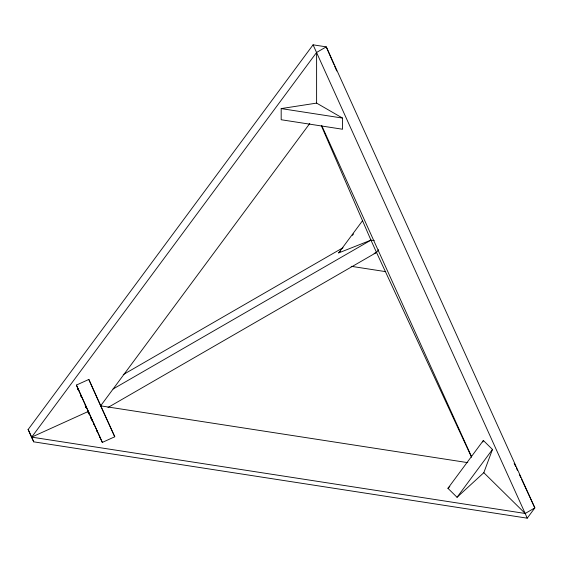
<?xml version="1.0" encoding="UTF-8"?>
<svg xmlns="http://www.w3.org/2000/svg" width="563" height="563" viewBox="0 0 563 563"><rect width="100%" height="100%" fill="white"/><g stroke="black" fill="none" stroke-linecap="round" stroke-linejoin="round"><path stroke-width="0.84" d="M482.78 442.025L483.357 440.477L492.463 449.457L483.821 472.695L457.036 497.284L447.93 488.311L483.357 440.477M28.15 429.506L313.077 44.822L326.273 46.863L534.85 507.896L527.228 518.178L33.724 441.835L28.15 429.506L33.724 441.835M521.556 479.24L534.85 507.896L525.188 513.47L31.683 437.127L316.61 52.436L326.273 46.863L333.936 64.555M309.812 123.438L100.636 405.853L114.768 436.768L102.325 442.412L76.392 385.085L88.827 379.448L114.768 436.768M374.24 240.64L370.947 240.134L338.68 252.914L362.649 220.555M352.438 235.383L353.48 233.976M108.005 407.485L376.52 252.463L378.554 249.719M457.036 497.284L492.463 449.457M338.68 252.914L340.348 251.182M447.93 488.311L449.844 486.552M123.22 374.62L343.029 247.713M113.079 389.012L370.947 240.134L321.445 125.943M31.683 437.127L88.201 411.497L89.221 413.847L87.8 410.807M374.106 253.42L376.52 252.463L471.576 457.276M281.183 108.589L316.61 103.106L342.543 118.082L342.543 129.237L281.183 119.743L281.183 108.589L342.543 118.082M351.171 266.306L385.739 271.655M467.769 462.645L100.636 405.853L88.827 379.448M483.821 472.695L525.188 513.47L527.228 518.178M87.927 411.694L89.081 413.946L87.687 410.87M514.167 463.328L515.645 466.509M516.384 468.099L517.488 470.485M519.339 474.468L520.817 477.649M313.077 44.822L525.188 513.47M78.06 389.026L78.764 390.546M80.882 395.247L81.586 396.767M85.372 405.402L86.428 407.682M88.285 412.482L89.017 414.058M90.847 417.992L91.945 420.357M90.946 417.746L92.001 420.061M93.768 423.918L94.471 425.466M99.419 436.297L100.13 437.845M321.677 125.458L471.456 456.523M370.947 240.134L376.52 252.463M76.392 385.085L102.325 442.412M85.358 405.416L86.406 407.732M85.245 405.473L86.294 407.788M85.252 405.571L86.294 407.886M87.687 410.969L88.736 413.277M78.046 389.075L78.757 390.673M80.833 395.31L81.529 396.866M334.64 66.16L336.73 70.987M77.94 389.202L78.616 390.764M80.65 395.458L81.332 397.021M316.61 52.436L316.61 103.106M97.293 431.638L96.583 430.097L97.3 431.659"/></g></svg>
